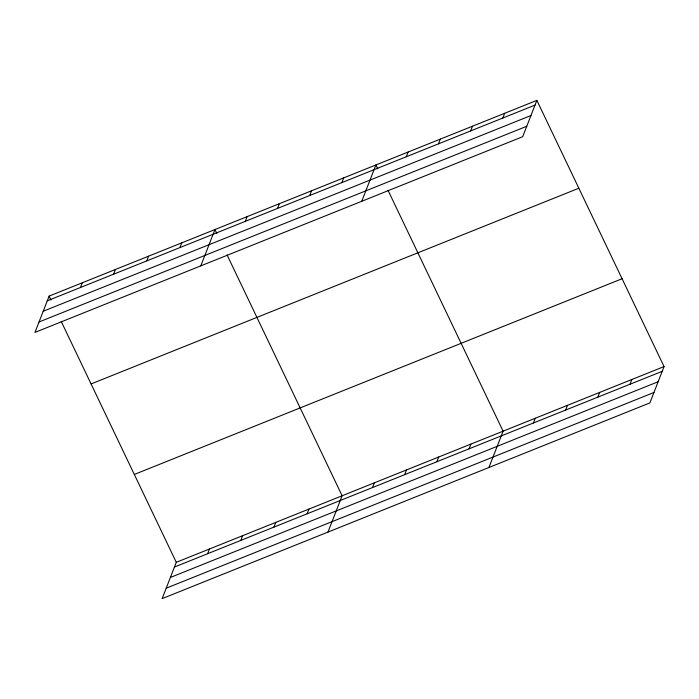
<?xml version="1.0" encoding="UTF-8"?>
<svg xmlns="http://www.w3.org/2000/svg" width="699" height="699" viewBox="0 0 699 699"><rect width="100%" height="100%" fill="white"/><g stroke="black" fill="none" stroke-linecap="round" stroke-linejoin="round"><path stroke-width="1.05" d="M536.867 100.368L49.113 296.096L34.95 332.418L522.712 136.689L536.867 100.368L664.05 366.582L649.887 402.904L162.133 598.632L176.288 562.311L61.232 321.47M80.437 287.516L82.281 282.789M113.605 274.209L115.449 269.473M146.773 260.893L148.616 256.166M179.94 247.586L181.784 242.859M200.788 265.873L214.951 229.552L216.812 233.457M245.297 221.365L247.14 216.629M277.486 208.442L279.329 203.715M309.683 195.528L311.527 190.792M341.872 182.605L343.716 177.878M207.612 553.73L209.455 548.995M361.75 201.277L375.905 164.964L377.775 168.861M240.779 540.423L242.623 535.687M406.259 156.768L408.102 152.041M273.947 527.107L275.79 522.38M438.448 143.854L440.291 139.127M307.114 513.8L308.958 509.073M470.645 130.94L472.489 126.204M327.971 532.079L342.126 495.766L227.07 254.925M502.834 118.017L504.678 113.29M372.48 487.57L374.323 482.843M404.669 474.656L406.512 469.929M436.858 461.742L438.71 457.006M469.055 448.819L470.899 444.092M488.933 467.491L503.088 431.169L388.032 190.338M533.442 422.982L535.285 418.255M565.631 410.068L567.474 405.341M597.82 397.146L599.663 392.419M630.017 384.232L631.861 379.505M47.27 300.823L535.023 105.103M43.198 311.247L530.96 115.527M39.013 321.994L526.775 126.266M91.08 383.943L578.842 188.223M134.322 474.455L622.084 278.735M176.288 562.311L664.05 366.582M174.444 567.038L662.206 371.318M170.381 577.461L658.143 381.741M166.196 588.2L653.949 392.48M49.113 296.096L50.975 300.002"/></g></svg>
